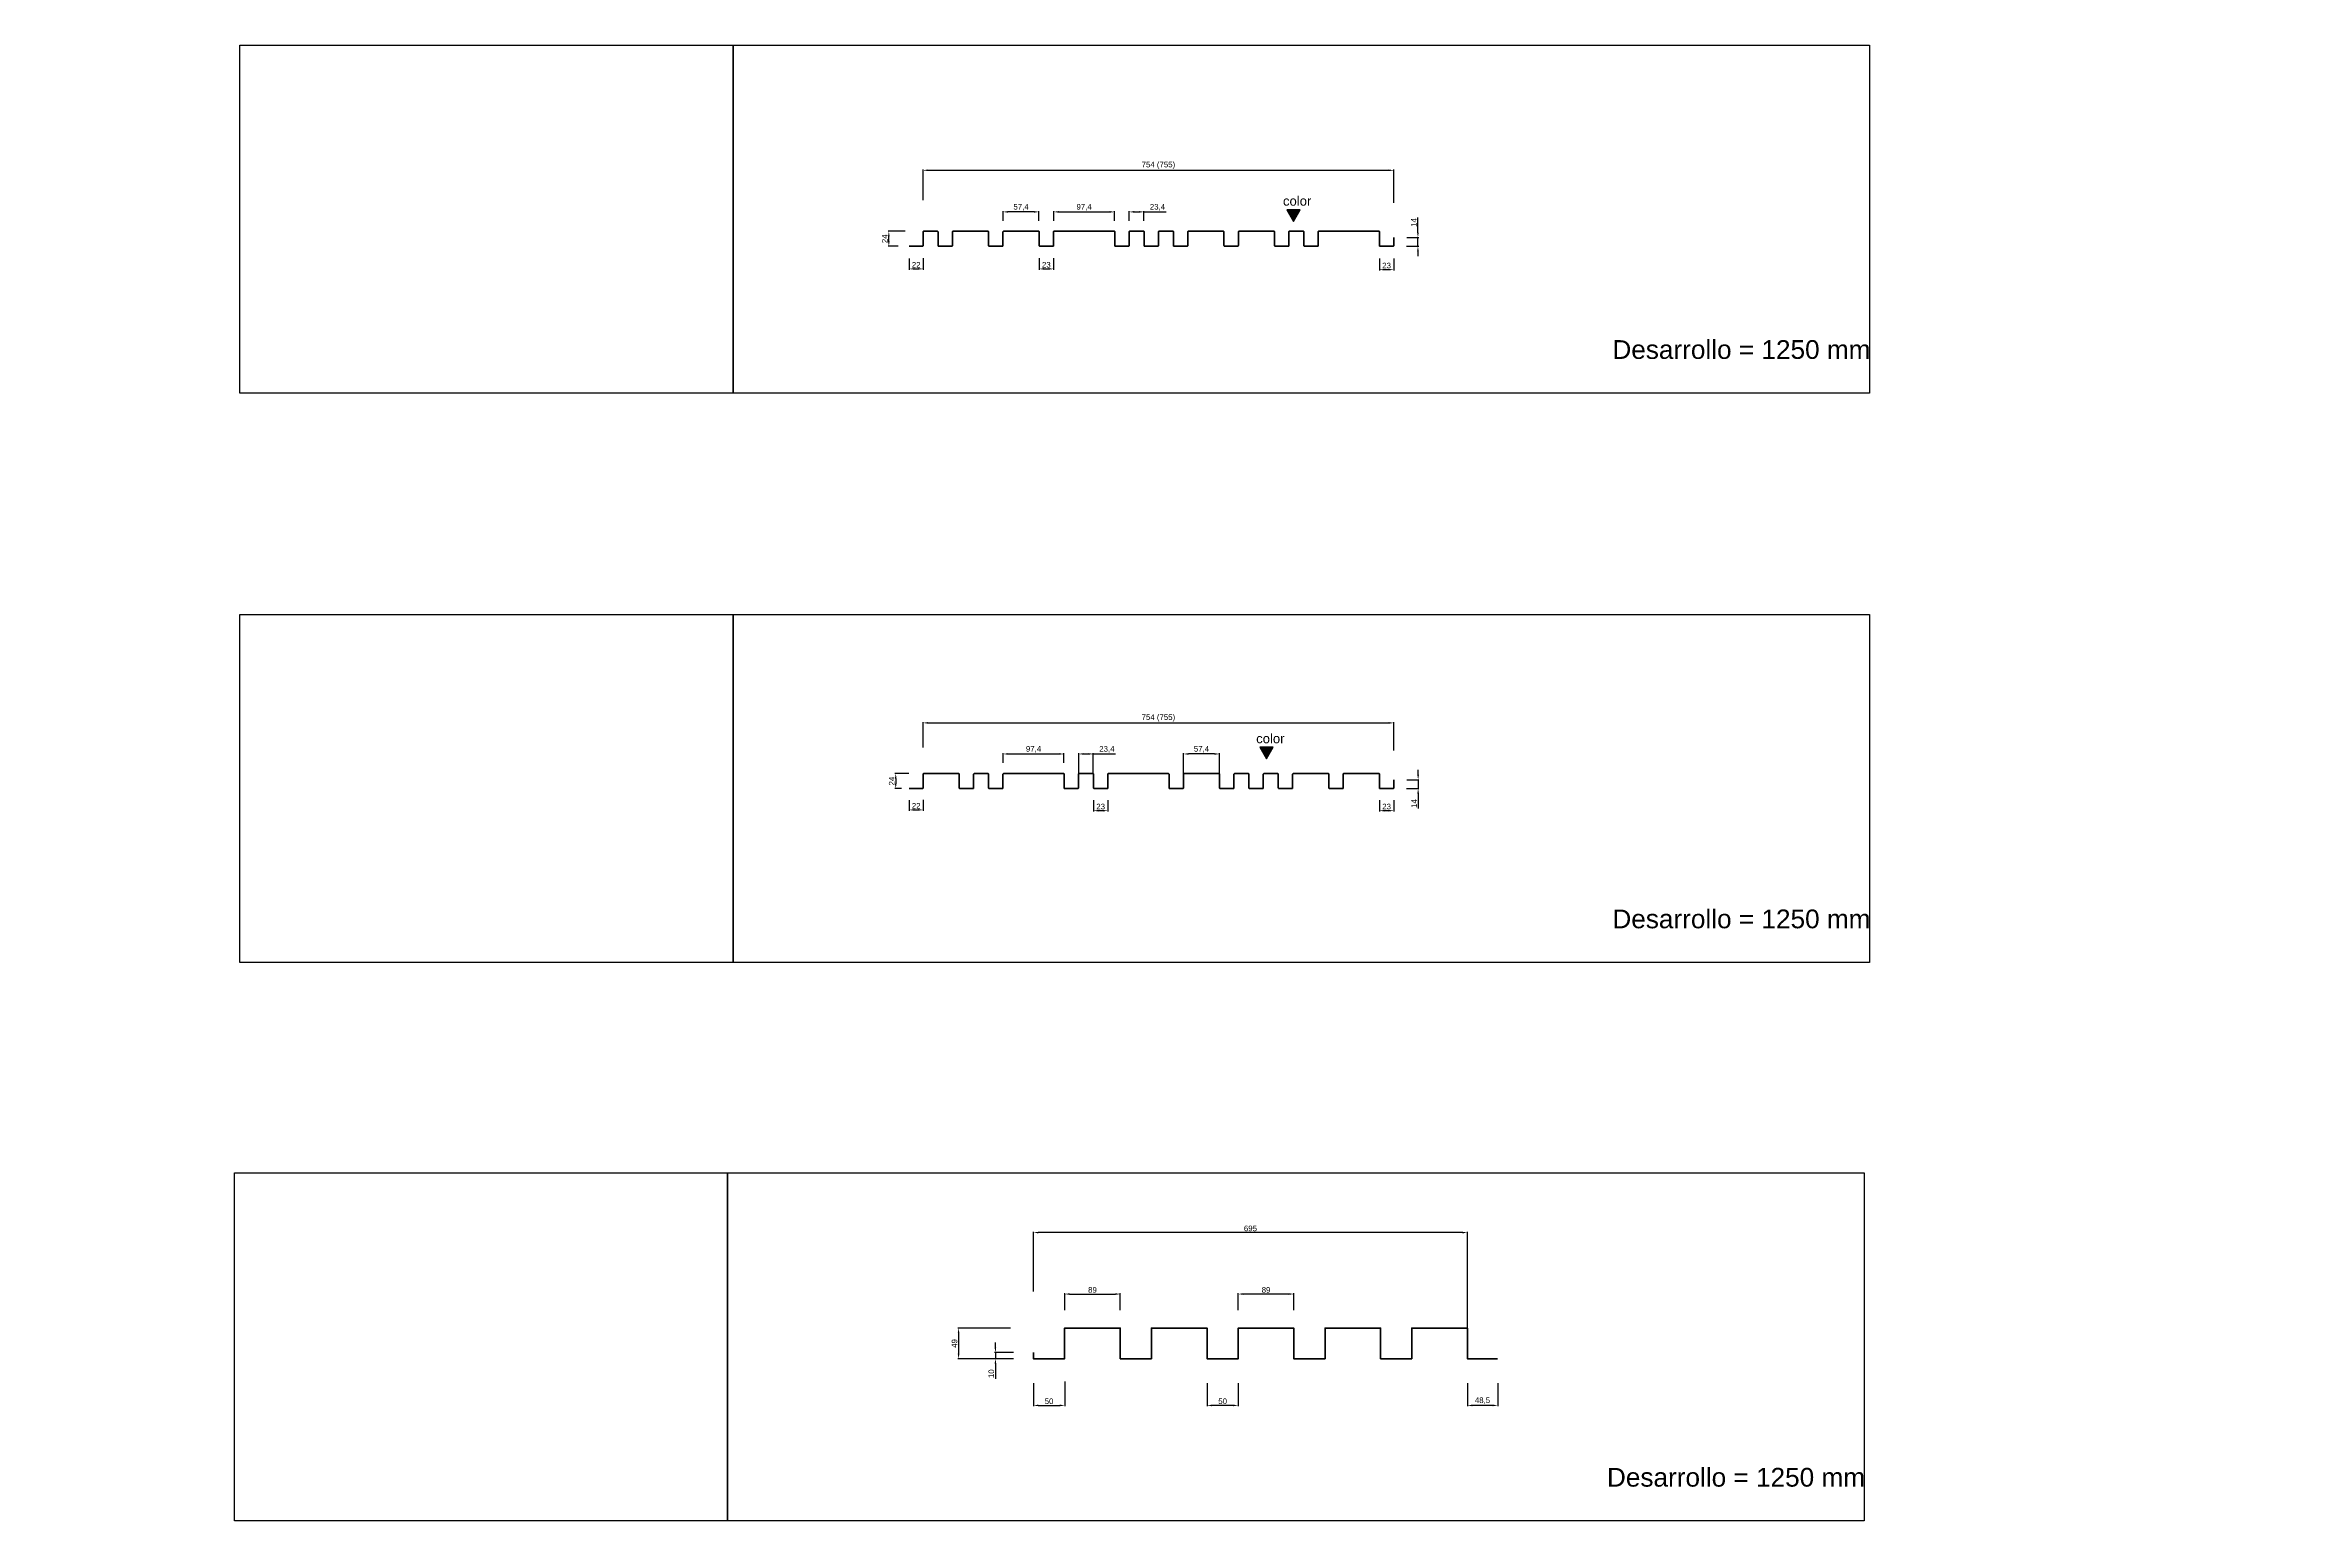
# Model space of a CAD drawing. Header units: millimetres. Extents: x 4334 to 41995838936, y 18500 to 30334.
# Drawn here: x 11554 to 15164, y 20184 to 22547 of the extents above; entities that cross this region are included whole.
import ezdxf

# ---------------------------------------------------------------- set-up
doc = ezdxf.new("R2010")
doc.units = ezdxf.units.MM
doc.layers.add('ANOTACIONES', color=7, linetype='Continuous', plot=False)
for name, color, linetype, lineweight in [('COTAS1', 7, 'Continuous', 0), ('FIBRA NEUTRA', 1, 'Continuous', 40), ('PERFIL ALBERT', 240, 'Continuous', 40)]:
    doc.layers.add(name, color=color, linetype=linetype, lineweight=lineweight)
doc.layers.add('RECUADROS', color=253, linetype='Continuous')
doc.styles.get("Standard").update_dxf_attribs({"font": 'arial.ttf'})
doc.dimstyles.new('ISO-25', dxfattribs={"dimtxt": 9, "dimasz": 8, "dimexe": 1.25, "dimexo": 0.625, "dimgap": 2, "dimtad": 1, "dimdec": 1, "dimtxsty": 'Standard', "dimcen": 2.5, "dimadec": 0, "dimazin": 0, "dimtfac": 1, "dimtdec": 1, "dimtmove": 0, "dimatfit": 3, "dimfxl": 1, "dimarcsym": 0})

# ---------------------------------------------------------------- blocks, each defined once
blk = doc.blocks.new('Color superior')
at = {"layer": 'ANOTACIONES'}
h = blk.add_hatch(color=256, dxfattribs=at)
h.dxf.hatch_style = 1
h.paths.add_polyline_path([(10.7, 18.6), (-10.7, 18.6), (0, 0)])
blk.add_lwpolyline([(0, 0), (10.7, 18.6), (-10.7, 18.6)], close=True, dxfattribs=at)
at = {"layer": 'ANOTACIONES', "insert": (-16.7, 40.1), "char_height": 15, "attachment_point": 1}
blk.add_mtext_dynamic_manual_height_columns('color', width=249.804, gutter_width=75, heights=[0], dxfattribs=at)
blk = doc.blocks.new('*D485')
at = {"layer": 'COTAS1', "color": 0, "lineweight": -2, "transparency": 16777216}
for p, q in [((12960.5, 22298.7), (12960.5, 22347.7)), ((12968.5, 22346.4), (13706.5, 22346.4)), ((13714.5, 22294.2), (13714.5, 22347.7))]:
    blk.add_line(p, q, dxfattribs=at)
at = {"layer": 'COTAS1', "color": 0, "transparency": 16777216}
for points in [[(12968.5, 22347.8), (12968.5, 22345.1), (12960.5, 22346.4)], [(13706.5, 22347.8), (13706.5, 22345.1), (13714.5, 22346.4)]]:
    blk.add_solid(points, dxfattribs=at)
at = {"layer": 'Defpoints', "color": 0, "transparency": 16777216}
for p in [(13714.5, 22346.4), (12960.5, 22298.1), (13714.5, 22293.6)]:
    blk.add_point(p, dxfattribs=at)
at = {"layer": 'COTAS1', "color": 0, "transparency": 16777216, "insert": (13337.5, 22354.3), "char_height": 9, "attachment_point": 5}
blk.add_mtext('754 (755)', dxfattribs=at)
blk = doc.blocks.new('*D486')
at = {"layer": 'COTAS1', "color": 0, "lineweight": -2, "transparency": 16777216}
for p, q in [((13290.8, 22265.7), (13290.8, 22281.1)), ((13298.8, 22279.8), (13306.2, 22279.8)), ((13314.2, 22265.7), (13314.2, 22281.1)), ((13314.2, 22279.8), (13349.7, 22279.8))]:
    blk.add_line(p, q, dxfattribs=at)
at = {"layer": 'COTAS1', "color": 0, "transparency": 16777216}
for points in [[(13298.8, 22281.2), (13298.8, 22278.5), (13290.8, 22279.8)], [(13306.2, 22281.2), (13306.2, 22278.5), (13314.2, 22279.8)]]:
    blk.add_solid(points, dxfattribs=at)
at = {"layer": 'Defpoints', "color": 0, "transparency": 16777216}
for p in [(13314.2, 22279.8), (13290.8, 22265.1), (13314.2, 22265.1)]:
    blk.add_point(p, dxfattribs=at)
at = {"layer": 'COTAS1', "color": 0, "transparency": 16777216, "insert": (13336, 22287.2), "char_height": 9, "attachment_point": 5}
blk.add_mtext('23,4', dxfattribs=at)
blk = doc.blocks.new('*D487')
at = {"layer": 'COTAS1', "color": 0, "lineweight": -2, "transparency": 16777216}
for p, q in [((13169.8, 22265.7), (13169.8, 22281.1)), ((13177.8, 22279.8), (13259.2, 22279.8)), ((13267.2, 22265.7), (13267.2, 22281.1))]:
    blk.add_line(p, q, dxfattribs=at)
at = {"layer": 'COTAS1', "color": 0, "transparency": 16777216}
for points in [[(13177.8, 22281.2), (13177.8, 22278.5), (13169.8, 22279.8)], [(13259.2, 22281.2), (13259.2, 22278.5), (13267.2, 22279.8)]]:
    blk.add_solid(points, dxfattribs=at)
at = {"layer": 'Defpoints', "color": 0, "transparency": 16777216}
for p in [(13267.2, 22279.8), (13169.8, 22265.1), (13267.2, 22265.1)]:
    blk.add_point(p, dxfattribs=at)
at = {"layer": 'COTAS1', "color": 0, "transparency": 16777216, "insert": (13218.5, 22287.2), "char_height": 9, "attachment_point": 5}
blk.add_mtext('97,4', dxfattribs=at)
blk = doc.blocks.new('*D489')
at = {"layer": 'COTAS1', "color": 0, "lineweight": -2, "transparency": 16777216}
for p, q in [((13088.8, 22265.7), (13088.8, 22281.1)), ((13138.2, 22279.8), (13096.8, 22279.8)), ((13146.2, 22265.7), (13146.2, 22281.1))]:
    blk.add_line(p, q, dxfattribs=at)
at = {"layer": 'COTAS1', "color": 0, "transparency": 16777216}
for points in [[(13096.8, 22281.2), (13096.8, 22278.5), (13088.8, 22279.8)], [(13138.2, 22281.2), (13138.2, 22278.5), (13146.2, 22279.8)]]:
    blk.add_solid(points, dxfattribs=at)
at = {"layer": 'Defpoints', "color": 0, "transparency": 16777216}
for p in [(13088.8, 22279.8), (13088.8, 22265.1), (13146.2, 22265.1)]:
    blk.add_point(p, dxfattribs=at)
at = {"layer": 'COTAS1', "color": 0, "transparency": 16777216, "insert": (13117.5, 22287.2), "char_height": 9, "attachment_point": 5}
blk.add_mtext('57,4', dxfattribs=at)
blk = doc.blocks.new('*D490')
at = {"layer": 'COTAS1', "color": 0, "lineweight": -2, "transparency": 16777216}
for p, q in [((13735.4, 22238.8), (13754.4, 22238.8)), ((13753.2, 22246.8), (13753.2, 22270.8)), ((13753.2, 22224.8), (13753.2, 22238.8)), ((13734.9, 22224.8), (13754.4, 22224.8)), ((13753.2, 22216.8), (13753.2, 22208.8))]:
    blk.add_line(p, q, dxfattribs=at)
at = {"layer": 'COTAS1', "color": 0, "transparency": 16777216}
for points in [[(13751.8, 22246.8), (13754.5, 22246.8), (13753.2, 22238.8)], [(13751.8, 22216.8), (13754.5, 22216.8), (13753.2, 22224.8)]]:
    blk.add_solid(points, dxfattribs=at)
at = {"layer": 'Defpoints', "color": 0, "transparency": 16777216}
for p in [(13734.8, 22238.8), (13753.2, 22238.8), (13734.3, 22224.8)]:
    blk.add_point(p, dxfattribs=at)
at = {"layer": 'COTAS1', "color": 0, "transparency": 16777216, "insert": (13746.7, 22262.8), "char_height": 9, "attachment_point": 5, "rotation": 90}
blk.add_mtext('14', dxfattribs=at)
blk = doc.blocks.new('*D491')
at = {"layer": 'COTAS1', "color": 0, "lineweight": -2, "transparency": 16777216}
for p, q in [((12932.1, 22248.8), (12904.5, 22248.8)), ((12905.7, 22232.8), (12905.7, 22240.8)), ((12920.6, 22224.8), (12904.5, 22224.8))]:
    blk.add_line(p, q, dxfattribs=at)
at = {"layer": 'COTAS1', "color": 0, "transparency": 16777216}
for points in [[(12904.4, 22240.8), (12907.1, 22240.8), (12905.7, 22248.8)], [(12904.4, 22232.8), (12907.1, 22232.8), (12905.7, 22224.8)]]:
    blk.add_solid(points, dxfattribs=at)
at = {"layer": 'Defpoints', "color": 0, "transparency": 16777216}
for p in [(12905.7, 22248.8), (12932.7, 22248.8), (12921.2, 22224.8)]:
    blk.add_point(p, dxfattribs=at)
at = {"layer": 'COTAS1', "color": 0, "transparency": 16777216, "insert": (12899.2, 22236.8), "char_height": 9, "attachment_point": 5, "rotation": 90}
blk.add_mtext('24', dxfattribs=at)
blk = doc.blocks.new('*D492')
at = {"layer": 'COTAS1', "color": 0, "lineweight": -2, "transparency": 16777216}
for p, q in [((13146.5, 22205.6), (13146.5, 22187.3)), ((13169.5, 22205.6), (13169.5, 22187.3)), ((13154.5, 22188.5), (13161.5, 22188.5))]:
    blk.add_line(p, q, dxfattribs=at)
at = {"layer": 'COTAS1', "color": 0, "transparency": 16777216}
for points in [[(13154.5, 22189.9), (13154.5, 22187.2), (13146.5, 22188.5)], [(13161.5, 22189.9), (13161.5, 22187.2), (13169.5, 22188.5)]]:
    blk.add_solid(points, dxfattribs=at)
at = {"layer": 'Defpoints', "color": 0, "transparency": 16777216}
for p in [(13146.5, 22206.2), (13169.5, 22206.2), (13169.5, 22188.5)]:
    blk.add_point(p, dxfattribs=at)
at = {"layer": 'COTAS1', "color": 0, "transparency": 16777216, "insert": (13158, 22195.1), "char_height": 9, "attachment_point": 5}
blk.add_mtext('23', dxfattribs=at)
blk = doc.blocks.new('*D493')
at = {"layer": 'COTAS1', "color": 0, "lineweight": -2, "transparency": 16777216}
for p, q in [((13691.5, 22205), (13691.5, 22186)), ((13714.5, 22205), (13714.5, 22186)), ((13706.5, 22187.3), (13699.5, 22187.3))]:
    blk.add_line(p, q, dxfattribs=at)
at = {"layer": 'COTAS1', "color": 0, "transparency": 16777216}
for points in [[(13699.5, 22188.6), (13699.5, 22186), (13691.5, 22187.3)], [(13706.5, 22188.6), (13706.5, 22186), (13714.5, 22187.3)]]:
    blk.add_solid(points, dxfattribs=at)
at = {"layer": 'Defpoints', "color": 0, "transparency": 16777216}
for p in [(13691.5, 22205.6), (13714.5, 22205.6), (13691.5, 22187.3)]:
    blk.add_point(p, dxfattribs=at)
at = {"layer": 'COTAS1', "color": 0, "transparency": 16777216, "insert": (13703, 22193.9), "char_height": 9, "attachment_point": 5}
blk.add_mtext('23', dxfattribs=at)
blk = doc.blocks.new('*D494')
at = {"layer": 'COTAS1', "color": 0, "lineweight": -2, "transparency": 16777216}
for p, q in [((12938.5, 22205.1), (12938.5, 22187.3)), ((12960.5, 22205.6), (12960.5, 22187.3)), ((12946.5, 22188.5), (12952.5, 22188.5))]:
    blk.add_line(p, q, dxfattribs=at)
at = {"layer": 'COTAS1', "color": 0, "transparency": 16777216}
for points in [[(12946.5, 22189.9), (12946.5, 22187.2), (12938.5, 22188.5)], [(12952.5, 22189.9), (12952.5, 22187.2), (12960.5, 22188.5)]]:
    blk.add_solid(points, dxfattribs=at)
at = {"layer": 'Defpoints', "color": 0, "transparency": 16777216}
for p in [(12938.5, 22205.7), (12960.5, 22206.2), (12960.5, 22188.5)]:
    blk.add_point(p, dxfattribs=at)
at = {"layer": 'COTAS1', "color": 0, "transparency": 16777216, "insert": (12949.5, 22195.1), "char_height": 9, "attachment_point": 5}
blk.add_mtext('22', dxfattribs=at)
blk = doc.blocks.new('*D495')
at = {"layer": 'COTAS1', "color": 0, "lineweight": -2, "transparency": 16777216}
for p, q in [((12960.5, 21422), (12960.5, 21462.7)), ((12968.5, 21461.5), (13706.5, 21461.5)), ((13714.5, 21417.5), (13714.5, 21462.7))]:
    blk.add_line(p, q, dxfattribs=at)
at = {"layer": 'COTAS1', "color": 0, "transparency": 16777216}
for points in [[(12968.5, 21462.8), (12968.5, 21460.1), (12960.5, 21461.5)], [(13706.5, 21462.8), (13706.5, 21460.1), (13714.5, 21461.5)]]:
    blk.add_solid(points, dxfattribs=at)
at = {"layer": 'Defpoints', "color": 0, "transparency": 16777216}
for p in [(13714.5, 21461.5), (12960.5, 21421.4), (13714.5, 21416.9)]:
    blk.add_point(p, dxfattribs=at)
at = {"layer": 'COTAS1', "color": 0, "transparency": 16777216, "insert": (13337.5, 21469.4), "char_height": 9, "attachment_point": 5}
blk.add_mtext('754 (755)', dxfattribs=at)
blk = doc.blocks.new('*D496')
at = {"layer": 'COTAS1', "color": 0, "lineweight": -2, "transparency": 16777216}
for p, q in [((12937.6, 21380.4), (12915.5, 21380.4)), ((12916.8, 21372.4), (12916.8, 21364.4)), ((12926.1, 21356.4), (12915.5, 21356.4))]:
    blk.add_line(p, q, dxfattribs=at)
at = {"layer": 'COTAS1', "color": 0, "transparency": 16777216}
for points in [[(12915.4, 21372.4), (12918.1, 21372.4), (12916.8, 21380.4)], [(12915.4, 21364.4), (12918.1, 21364.4), (12916.8, 21356.4)]]:
    blk.add_solid(points, dxfattribs=at)
at = {"layer": 'Defpoints', "color": 0, "transparency": 16777216}
for p in [(12938.2, 21380.4), (12916.8, 21356.4), (12926.7, 21356.4)]:
    blk.add_point(p, dxfattribs=at)
at = {"layer": 'COTAS1', "color": 0, "transparency": 16777216, "insert": (12910.3, 21368.4), "char_height": 9, "attachment_point": 5, "rotation": 90}
blk.add_mtext('24', dxfattribs=at)
blk = doc.blocks.new('*D497')
at = {"layer": 'COTAS1', "color": 0, "lineweight": -2, "transparency": 16777216}
for p, q in [((12938.5, 21337.7), (12938.5, 21320.9)), ((12960.5, 21338.2), (12960.5, 21320.9)), ((12946.5, 21322.1), (12952.5, 21322.1))]:
    blk.add_line(p, q, dxfattribs=at)
at = {"layer": 'COTAS1', "color": 0, "transparency": 16777216}
for points in [[(12946.5, 21323.5), (12946.5, 21320.8), (12938.5, 21322.1)], [(12952.5, 21323.5), (12952.5, 21320.8), (12960.5, 21322.1)]]:
    blk.add_solid(points, dxfattribs=at)
at = {"layer": 'Defpoints', "color": 0, "transparency": 16777216}
for p in [(12938.5, 21338.3), (12960.5, 21338.8), (12960.5, 21322.1)]:
    blk.add_point(p, dxfattribs=at)
at = {"layer": 'COTAS1', "color": 0, "transparency": 16777216, "insert": (12949.5, 21328.7), "char_height": 9, "attachment_point": 5}
blk.add_mtext('22', dxfattribs=at)
blk = doc.blocks.new('*D498')
at = {"layer": 'COTAS1', "color": 0, "lineweight": -2, "transparency": 16777216}
for p, q in [((13233.5, 21337.6), (13233.5, 21319.6)), ((13256.5, 21337.6), (13256.5, 21319.6)), ((13248.5, 21320.9), (13241.5, 21320.9))]:
    blk.add_line(p, q, dxfattribs=at)
at = {"layer": 'COTAS1', "color": 0, "transparency": 16777216}
for points in [[(13241.5, 21322.2), (13241.5, 21319.5), (13233.5, 21320.9)], [(13248.5, 21322.2), (13248.5, 21319.5), (13256.5, 21320.9)]]:
    blk.add_solid(points, dxfattribs=at)
at = {"layer": 'Defpoints', "color": 0, "transparency": 16777216}
for p in [(13233.5, 21338.2), (13256.5, 21338.2), (13233.5, 21320.9)]:
    blk.add_point(p, dxfattribs=at)
at = {"layer": 'COTAS1', "color": 0, "transparency": 16777216, "insert": (13245, 21327.5), "char_height": 9, "attachment_point": 5}
blk.add_mtext('23', dxfattribs=at)
blk = doc.blocks.new('*D499')
at = {"layer": 'COTAS1', "color": 0, "lineweight": -2, "transparency": 16777216}
for p, q in [((13088.8, 21397.5), (13088.8, 21413)), ((13096.8, 21411.7), (13178.2, 21411.7)), ((13186.2, 21397.5), (13186.2, 21413))]:
    blk.add_line(p, q, dxfattribs=at)
at = {"layer": 'COTAS1', "color": 0, "transparency": 16777216}
for points in [[(13096.8, 21413.1), (13096.8, 21410.4), (13088.8, 21411.7)], [(13178.2, 21413.1), (13178.2, 21410.4), (13186.2, 21411.7)]]:
    blk.add_solid(points, dxfattribs=at)
at = {"layer": 'Defpoints', "color": 0, "transparency": 16777216}
for p in [(13186.2, 21411.7), (13088.8, 21396.9), (13186.2, 21396.9)]:
    blk.add_point(p, dxfattribs=at)
at = {"layer": 'COTAS1', "color": 0, "transparency": 16777216, "insert": (13137.5, 21419.1), "char_height": 9, "attachment_point": 5}
blk.add_mtext('97,4', dxfattribs=at)
blk = doc.blocks.new('*D500')
at = {"layer": 'COTAS1', "color": 0, "lineweight": -2, "transparency": 16777216}
for p, q in [((13209.8, 21380.7), (13209.8, 21413)), ((13217.8, 21411.7), (13225.2, 21411.7)), ((13233.2, 21380.7), (13233.2, 21413)), ((13233.2, 21411.7), (13268.7, 21411.7))]:
    blk.add_line(p, q, dxfattribs=at)
at = {"layer": 'COTAS1', "color": 0, "transparency": 16777216}
for points in [[(13217.8, 21413.1), (13217.8, 21410.4), (13209.8, 21411.7)], [(13225.2, 21413.1), (13225.2, 21410.4), (13233.2, 21411.7)]]:
    blk.add_solid(points, dxfattribs=at)
at = {"layer": 'Defpoints', "color": 0, "transparency": 16777216}
for p in [(13233.2, 21411.7), (13209.8, 21380.1), (13233.2, 21380.1)]:
    blk.add_point(p, dxfattribs=at)
at = {"layer": 'COTAS1', "color": 0, "transparency": 16777216, "insert": (13255, 21419.1), "char_height": 9, "attachment_point": 5}
blk.add_mtext('23,4', dxfattribs=at)
blk = doc.blocks.new('*D501')
at = {"layer": 'COTAS1', "color": 0, "lineweight": -2, "transparency": 16777216}
for p, q in [((13377.8, 21380.7), (13377.8, 21413)), ((13427.2, 21411.7), (13385.8, 21411.7)), ((13435.2, 21380.7), (13435.2, 21413))]:
    blk.add_line(p, q, dxfattribs=at)
at = {"layer": 'COTAS1', "color": 0, "transparency": 16777216}
for points in [[(13385.8, 21413.1), (13385.8, 21410.4), (13377.8, 21411.7)], [(13427.2, 21413.1), (13427.2, 21410.4), (13435.2, 21411.7)]]:
    blk.add_solid(points, dxfattribs=at)
at = {"layer": 'Defpoints', "color": 0, "transparency": 16777216}
for p in [(13377.8, 21411.7), (13377.8, 21380.1), (13435.2, 21380.1)]:
    blk.add_point(p, dxfattribs=at)
at = {"layer": 'COTAS1', "color": 0, "transparency": 16777216, "insert": (13406.5, 21419.1), "char_height": 9, "attachment_point": 5}
blk.add_mtext('57,4', dxfattribs=at)
blk = doc.blocks.new('*D502')
at = {"layer": 'COTAS1', "color": 0, "lineweight": -2, "transparency": 16777216}
for p, q in [((13691.5, 21337.6), (13691.5, 21319.6)), ((13714.5, 21337.6), (13714.5, 21319.6)), ((13706.5, 21320.9), (13699.5, 21320.9))]:
    blk.add_line(p, q, dxfattribs=at)
at = {"layer": 'COTAS1', "color": 0, "transparency": 16777216}
for points in [[(13699.5, 21322.2), (13699.5, 21319.5), (13691.5, 21320.9)], [(13706.5, 21322.2), (13706.5, 21319.5), (13714.5, 21320.9)]]:
    blk.add_solid(points, dxfattribs=at)
at = {"layer": 'Defpoints', "color": 0, "transparency": 16777216}
for p in [(13691.5, 21338.2), (13714.5, 21338.2), (13691.5, 21320.9)]:
    blk.add_point(p, dxfattribs=at)
at = {"layer": 'COTAS1', "color": 0, "transparency": 16777216, "insert": (13703, 21327.5), "char_height": 9, "attachment_point": 5}
blk.add_mtext('23', dxfattribs=at)
blk = doc.blocks.new('*D503')
at = {"layer": 'COTAS1', "color": 0, "lineweight": -2, "transparency": 16777216}
for p, q in [((13753.5, 21378.4), (13753.5, 21386.4)), ((13735.1, 21356.4), (13754.8, 21356.4)), ((13735.6, 21370.4), (13754.8, 21370.4)), ((13753.5, 21370.4), (13753.5, 21356.4)), ((13753.5, 21348.4), (13753.5, 21324.4))]:
    blk.add_line(p, q, dxfattribs=at)
at = {"layer": 'COTAS1', "color": 0, "transparency": 16777216}
for points in [[(13752.2, 21378.4), (13754.9, 21378.4), (13753.5, 21370.4)], [(13752.2, 21348.4), (13754.9, 21348.4), (13753.5, 21356.4)]]:
    blk.add_solid(points, dxfattribs=at)
at = {"layer": 'Defpoints', "color": 0, "transparency": 16777216}
for p in [(13734.5, 21356.4), (13735, 21370.4), (13753.5, 21356.4)]:
    blk.add_point(p, dxfattribs=at)
at = {"layer": 'COTAS1', "color": 0, "transparency": 16777216, "insert": (13747, 21332.4), "char_height": 9, "attachment_point": 5, "rotation": 90}
blk.add_mtext('14', dxfattribs=at)
blk = doc.blocks.new('*D597')
at = {"layer": 'COTAS1', "color": 0, "lineweight": -2, "transparency": 16777216}
for p, q in [((13137.4, 20550.8), (13137.4, 20646.5)), ((13824.4, 20645.3), (13145.4, 20645.3)), ((13832.4, 20492.8), (13832.4, 20646.5))]:
    blk.add_line(p, q, dxfattribs=at)
at = {"layer": 'COTAS1', "color": 0, "transparency": 16777216}
for points in [[(13145.4, 20646.6), (13145.4, 20643.9), (13137.4, 20645.3)], [(13824.4, 20646.6), (13824.4, 20643.9), (13832.4, 20645.3)]]:
    blk.add_solid(points, dxfattribs=at)
at = {"layer": 'Defpoints', "color": 0, "transparency": 16777216}
for p in [(13137.4, 20645.3), (13137.4, 20550.2), (13832.4, 20492.2)]:
    blk.add_point(p, dxfattribs=at)
at = {"layer": 'COTAS1', "color": 0, "transparency": 16777216, "insert": (13484.9, 20651.9), "char_height": 9, "attachment_point": 5}
blk.add_mtext('695', dxfattribs=at)
blk = doc.blocks.new('*D590')
at = {"layer": 'COTAS1', "color": 0, "lineweight": -2, "transparency": 16777216}
for p, q in [((13187.4, 20521.1), (13187.4, 20548.1)), ((13195.4, 20546.8), (13268.4, 20546.8)), ((13276.4, 20521.1), (13276.4, 20548.1))]:
    blk.add_line(p, q, dxfattribs=at)
at = {"layer": 'COTAS1', "color": 0, "transparency": 16777216}
for points in [[(13195.4, 20548.2), (13195.4, 20545.5), (13187.4, 20546.8)], [(13268.4, 20548.2), (13268.4, 20545.5), (13276.4, 20546.8)]]:
    blk.add_solid(points, dxfattribs=at)
at = {"layer": 'Defpoints', "color": 0, "transparency": 16777216}
for p in [(13276.4, 20546.8), (13187.4, 20520.5), (13276.4, 20520.5)]:
    blk.add_point(p, dxfattribs=at)
at = {"layer": 'COTAS1', "color": 0, "transparency": 16777216, "insert": (13231.9, 20553.4), "char_height": 9, "attachment_point": 5}
blk.add_mtext('89', dxfattribs=at)
blk = doc.blocks.new('*D591')
at = {"layer": 'COTAS1', "color": 0, "lineweight": -2, "transparency": 16777216}
for p, q in [((13465.4, 20521.1), (13465.4, 20548.1)), ((13546.4, 20546.8), (13473.4, 20546.8)), ((13554.4, 20521.1), (13554.4, 20548.1))]:
    blk.add_line(p, q, dxfattribs=at)
at = {"layer": 'COTAS1', "color": 0, "transparency": 16777216}
for points in [[(13473.4, 20548.2), (13473.4, 20545.5), (13465.4, 20546.8)], [(13546.4, 20548.2), (13546.4, 20545.5), (13554.4, 20546.8)]]:
    blk.add_solid(points, dxfattribs=at)
at = {"layer": 'Defpoints', "color": 0, "transparency": 16777216}
for p in [(13465.4, 20546.8), (13465.4, 20520.5), (13554.4, 20520.5)]:
    blk.add_point(p, dxfattribs=at)
at = {"layer": 'COTAS1', "color": 0, "transparency": 16777216, "insert": (13509.9, 20553.4), "char_height": 9, "attachment_point": 5}
blk.add_mtext('89', dxfattribs=at)
blk = doc.blocks.new('*D592')
at = {"layer": 'COTAS1', "color": 0, "lineweight": -2, "transparency": 16777216}
for p, q in [((13100.8, 20492.2), (13016.2, 20492.2)), ((13017.5, 20484.2), (13017.5, 20451.2)), ((13075.8, 20443.2), (13016.2, 20443.2))]:
    blk.add_line(p, q, dxfattribs=at)
at = {"layer": 'COTAS1', "color": 0, "transparency": 16777216}
for points in [[(13016.1, 20484.2), (13018.8, 20484.2), (13017.5, 20492.2)], [(13016.1, 20451.2), (13018.8, 20451.2), (13017.5, 20443.2)]]:
    blk.add_solid(points, dxfattribs=at)
at = {"layer": 'Defpoints', "color": 0, "transparency": 16777216}
for p in [(13101.5, 20492.2), (13017.5, 20443.2), (13076.5, 20443.2)]:
    blk.add_point(p, dxfattribs=at)
at = {"layer": 'COTAS1', "color": 0, "transparency": 16777216, "insert": (13010.9, 20467.7), "char_height": 9, "attachment_point": 5, "rotation": 90}
blk.add_mtext('49', dxfattribs=at)
blk = doc.blocks.new('*D593')
at = {"layer": 'COTAS1', "color": 0, "lineweight": -2, "transparency": 16777216}
for p, q in [((13076.5, 20461.2), (13076.5, 20469.2)), ((13105.4, 20453.2), (13075.2, 20453.2)), ((13105.4, 20443.2), (13075.2, 20443.2)), ((13076.5, 20453.2), (13076.5, 20443.2)), ((13076.5, 20435.2), (13076.5, 20411.2))]:
    blk.add_line(p, q, dxfattribs=at)
at = {"layer": 'COTAS1', "color": 0, "transparency": 16777216}
for points in [[(13075.1, 20461.2), (13077.8, 20461.2), (13076.5, 20453.2)], [(13075.1, 20435.2), (13077.8, 20435.2), (13076.5, 20443.2)]]:
    blk.add_solid(points, dxfattribs=at)
at = {"layer": 'Defpoints', "color": 0, "transparency": 16777216}
for p in [(13076.5, 20443.2), (13106, 20453.2), (13106, 20443.2)]:
    blk.add_point(p, dxfattribs=at)
at = {"layer": 'COTAS1', "color": 0, "transparency": 16777216, "insert": (13069.9, 20419.2), "char_height": 9, "attachment_point": 5, "rotation": 90}
blk.add_mtext('10', dxfattribs=at)
blk = doc.blocks.new('*D594')
at = {"layer": 'COTAS1', "color": 0, "lineweight": -2, "transparency": 16777216}
for p, q in [((13137.4, 20404.3), (13137.4, 20367.2)), ((13187.4, 20406.7), (13187.4, 20367.2)), ((13145.4, 20368.5), (13179.4, 20368.5))]:
    blk.add_line(p, q, dxfattribs=at)
at = {"layer": 'COTAS1', "color": 0, "transparency": 16777216}
for points in [[(13145.4, 20369.8), (13145.4, 20367.1), (13137.4, 20368.5)], [(13179.4, 20369.8), (13179.4, 20367.1), (13187.4, 20368.5)]]:
    blk.add_solid(points, dxfattribs=at)
at = {"layer": 'Defpoints', "color": 0, "transparency": 16777216}
for p in [(13137.4, 20404.9), (13187.4, 20407.3), (13187.4, 20368.5)]:
    blk.add_point(p, dxfattribs=at)
at = {"layer": 'COTAS1', "color": 0, "transparency": 16777216, "insert": (13162.4, 20375.1), "char_height": 9, "attachment_point": 5}
blk.add_mtext('50', dxfattribs=at)
blk = doc.blocks.new('*D595')
at = {"layer": 'COTAS1', "color": 0, "lineweight": -2, "transparency": 16777216}
for p, q in [((13415.4, 20404.3), (13415.4, 20367.2)), ((13465.4, 20404.3), (13465.4, 20367.2)), ((13457.4, 20368.5), (13423.4, 20368.5))]:
    blk.add_line(p, q, dxfattribs=at)
at = {"layer": 'COTAS1', "color": 0, "transparency": 16777216}
for points in [[(13423.4, 20369.8), (13423.4, 20367.1), (13415.4, 20368.5)], [(13457.4, 20369.8), (13457.4, 20367.1), (13465.4, 20368.5)]]:
    blk.add_solid(points, dxfattribs=at)
at = {"layer": 'Defpoints', "color": 0, "transparency": 16777216}
for p in [(13415.4, 20404.9), (13465.4, 20404.9), (13415.4, 20368.5)]:
    blk.add_point(p, dxfattribs=at)
at = {"layer": 'COTAS1', "color": 0, "transparency": 16777216, "insert": (13440.4, 20375.1), "char_height": 9, "attachment_point": 5}
blk.add_mtext('50', dxfattribs=at)
blk = doc.blocks.new('*D596')
at = {"layer": 'COTAS1', "color": 0, "lineweight": -2, "transparency": 16777216}
for p, q in [((13832.4, 20404.3), (13832.4, 20367.2)), ((13880.9, 20404.3), (13880.9, 20367.2)), ((13872.9, 20368.5), (13840.4, 20368.5))]:
    blk.add_line(p, q, dxfattribs=at)
at = {"layer": 'COTAS1', "color": 0, "transparency": 16777216}
for points in [[(13840.4, 20369.8), (13840.4, 20367.1), (13832.4, 20368.5)], [(13872.9, 20369.8), (13872.9, 20367.1), (13880.9, 20368.5)]]:
    blk.add_solid(points, dxfattribs=at)
at = {"layer": 'Defpoints', "color": 0, "transparency": 16777216}
for p in [(13832.4, 20404.9), (13880.9, 20404.9), (13832.4, 20368.5)]:
    blk.add_point(p, dxfattribs=at)
at = {"layer": 'COTAS1', "color": 0, "transparency": 16777216, "insert": (13856.6, 20375.9), "char_height": 9, "attachment_point": 5}
blk.add_mtext('48,5', dxfattribs=at)

msp = doc.modelspace()

# ---------------------------------------------------------------- linework, layer by layer
at = {"layer": 'FIBRA NEUTRA', "lineweight": 50}
for points in [[(12938.53, 22224.84), (12959.53, 22224.84, 0.4142136), (12960.53, 22225.84), (12960.53, 22247.84, -0.4142136), (12961.53, 22248.84), (12983.53, 22248.84, -0.4142136), (12984.53, 22247.84), (12984.53, 22225.84, 0.4142136), (12985.53, 22224.84), (13006.53, 22224.84, 0.4142136), (13007.53, 22225.84), (13007.53, 22247.84, -0.4142136), (13008.53, 22248.84), (13064.53, 22248.84, -0.4142136), (13065.53, 22247.84), (13065.53, 22225.84, 0.4142136), (13066.53, 22224.84), (13087.53, 22224.84, 0.4142136), (13088.53, 22225.84), (13088.53, 22247.84, -0.4142136), (13089.53, 22248.84), (13145.53, 22248.84, -0.4142136), (13146.53, 22247.84), (13146.53, 22225.84, 0.4142136), (13147.53, 22224.84), (13168.53, 22224.84, 0.4142136), (13169.53, 22225.84), (13169.53, 22247.84, -0.4142136), (13170.53, 22248.84), (13266.53, 22248.84, -0.4142136), (13267.53, 22247.84), (13267.53, 22225.84, 0.4142136), (13268.53, 22224.84), (13289.53, 22224.84, 0.4142136), (13290.53, 22225.84), (13290.53, 22247.84, -0.4142136), (13291.53, 22248.84), (13313.53, 22248.84, -0.4142136), (13314.53, 22247.84), (13314.53, 22225.84, 0.4142136), (13315.53, 22224.84), (13336.53, 22224.84, 0.4142136), (13337.53, 22225.84), (13337.53, 22247.84, -0.4142136), (13338.53, 22248.84), (13360.53, 22248.84, -0.4142136), (13361.53, 22247.84), (13361.53, 22225.84, 0.4142136), (13362.53, 22224.84), (13383.53, 22224.84, 0.4142136), (13384.53, 22225.84), (13384.53, 22247.84, -0.4142136), (13385.53, 22248.84), (13441.53, 22248.84, -0.4142136), (13442.53, 22247.84), (13442.53, 22225.84, 0.4142136), (13443.53, 22224.84), (13464.53, 22224.84, 0.4142136), (13465.53, 22225.84), (13465.53, 22247.84, -0.4142136), (13466.53, 22248.84), (13522.53, 22248.84, -0.4142136), (13523.53, 22247.84), (13523.53, 22225.84, 0.4142136), (13524.53, 22224.84), (13545.53, 22224.84, 0.4142136), (13546.53, 22225.84), (13546.53, 22247.84, -0.4142136), (13547.53, 22248.84), (13569.53, 22248.84, -0.4142136), (13570.53, 22247.84), (13570.53, 22225.84, 0.4142136), (13571.53, 22224.84), (13592.53, 22224.84, 0.4142136), (13593.53, 22225.84), (13593.53, 22247.84, -0.4142136), (13594.53, 22248.84), (13690.53, 22248.84, -0.4142136), (13691.53, 22247.84), (13691.53, 22225.84, 0.4142136), (13692.53, 22224.84), (13713.53, 22224.84, 0.4142136), (13714.53, 22225.84), (13714.53, 22238.84)], [(13714.53, 21370.4), (13714.53, 21357.4, -0.4142136), (13713.53, 21356.4), (13692.53, 21356.4, -0.4142136), (13691.53, 21357.4), (13691.53, 21379.4, 0.4142136), (13690.53, 21380.4), (13634.53, 21380.4, 0.4142136), (13633.53, 21379.4), (13633.53, 21357.4, -0.4142136), (13632.53, 21356.4), (13611.53, 21356.4, -0.4142136), (13610.53, 21357.4), (13610.53, 21379.4, 0.4142136), (13609.53, 21380.4), (13553.53, 21380.4, 0.4142136), (13552.53, 21379.4), (13552.53, 21357.4, -0.4142136), (13551.53, 21356.4), (13530.53, 21356.4, -0.4142136), (13529.53, 21357.4), (13529.53, 21379.4, 0.4142136), (13528.53, 21380.4), (13506.53, 21380.4, 0.4142136), (13505.53, 21379.4), (13505.53, 21357.4, -0.4142136), (13504.53, 21356.4), (13483.53, 21356.4, -0.4142136), (13482.53, 21357.4), (13482.53, 21379.4, 0.4142136), (13481.53, 21380.4), (13459.53, 21380.4, 0.4142136), (13458.53, 21379.4), (13458.53, 21357.4, -0.4142136), (13457.53, 21356.4), (13436.53, 21356.4, -0.4142136), (13435.53, 21357.4), (13435.53, 21379.4, 0.4142136), (13434.53, 21380.4), (13378.53, 21380.4, 0.4142136), (13377.53, 21379.4), (13377.53, 21357.4, -0.4142136), (13376.53, 21356.4), (13355.53, 21356.4, -0.4142136), (13354.53, 21357.4), (13354.53, 21379.4, 0.4142136), (13353.53, 21380.4), (13257.53, 21380.4, 0.4142136), (13256.53, 21379.4), (13256.53, 21357.4, -0.4142136), (13255.53, 21356.4), (13234.53, 21356.4, -0.4142136), (13233.53, 21357.4), (13233.53, 21379.4, 0.4142136), (13232.53, 21380.4), (13210.53, 21380.4, 0.4142136), (13209.53, 21379.4), (13209.53, 21357.4, -0.4142136), (13208.53, 21356.4), (13187.53, 21356.4, -0.4142136), (13186.53, 21357.4), (13186.53, 21379.4, 0.4142136), (13185.53, 21380.4), (13089.53, 21380.4, 0.4142136), (13088.53, 21379.4), (13088.53, 21357.4, -0.4142136), (13087.53, 21356.4), (13066.53, 21356.4, -0.4142136), (13065.53, 21357.4), (13065.53, 21379.4, 0.4142136), (13064.53, 21380.4), (13042.53, 21380.4, 0.4142136), (13041.53, 21379.4), (13041.53, 21357.4, -0.4142136), (13040.53, 21356.4), (13019.53, 21356.4, -0.4142136), (13018.53, 21357.4), (13018.53, 21379.4, 0.4142136), (13017.53, 21380.4), (12961.53, 21380.4, 0.4142136), (12960.53, 21379.4), (12960.53, 21357.4, -0.4142136), (12959.53, 21356.4), (12938.53, 21356.4)]]:
    msp.add_lwpolyline(points, format="xyb", dxfattribs=at)
at = {"layer": 'PERFIL ALBERT'}
msp.add_lwpolyline([(13880.86, 20443.19), (13832.36, 20443.19), (13832.36, 20492.19), (13743.36, 20492.19), (13743.36, 20443.19), (13693.36, 20443.19), (13693.36, 20492.19), (13604.36, 20492.19), (13604.36, 20443.19), (13554.36, 20443.19), (13554.36, 20492.19), (13465.36, 20492.19), (13465.36, 20443.19), (13415.36, 20443.19), (13415.36, 20492.19), (13326.36, 20492.19), (13326.36, 20443.19), (13276.36, 20443.19), (13276.36, 20492.19), (13187.36, 20492.19), (13187.36, 20443.19), (13137.36, 20443.19), (13137.36, 20453.19)], dxfattribs=at)
at = {"layer": 'RECUADROS', "color": 0, "lineweight": 30}
for points in [[(11866.1, 22546.96), (12656.21, 22546.96), (12656.21, 21989.51), (11866.1, 21989.51)], [(12656.21, 22546.96), (14476.48, 22546.96), (14476.48, 21989.51), (12656.21, 21989.51)], [(11866.1, 21635.15), (12656.21, 21635.15), (12656.21, 21077.69), (11866.1, 21077.69)], [(12656.21, 21635.15), (14476.48, 21635.15), (14476.48, 21077.69), (12656.21, 21077.69)], [(11857.42, 20740.96), (12647.53, 20740.96), (12647.53, 20183.51), (11857.42, 20183.51)], [(12647.53, 20740.96), (14467.79, 20740.96), (14467.79, 20183.51), (12647.53, 20183.51)]]:
    msp.add_lwpolyline(points, close=True, dxfattribs=at)

# ---------------------------------------------------------------- block references
at = {"layer": 'ANOTACIONES'}
for p in [(13553.73, 22264.69), (13510.78, 21403.79)]:
    msp.add_blockref('Color superior', p, dxfattribs=at)

# ---------------------------------------------------------------- texts
at = {"layer": 'ANOTACIONES', "char_height": 30, "attachment_point": 1}
for insert in [(14064.64, 22074.42), (14064.64, 21162.6), (14055.96, 20268.42)]:
    msp.add_mtext_dynamic_manual_height_columns('Desarrollo = 1250 mm', width=6765.1618, gutter_width=150, heights=[0], dxfattribs=dict(at, insert=insert))

# ---------------------------------------------------------------- dimensions: what is measured, and where the dimension line sits
at = {"layer": 'COTAS1'}
for base, p1, p2, picture, middle in [((13714.53, 22346.43), (12960.53, 22298.07), (13714.53, 22293.57), '*D485', (13337.53, 22354.33)), ((13714.53, 21461.46), (12960.53, 21421.36), (13714.53, 21416.86), '*D495', (13337.53, 21469.36))]:
    dim = msp.add_linear_dim(base=base, p1=p1, p2=p2, text='<> (755)', dimstyle='ISO-25', dxfattribs=at)
    dim.commit()
    dim.dimension.update_dxf_attribs({"geometry": picture, "text_midpoint": middle})
for base, p1, p2, picture, middle in [((13088.83, 22279.82), (13146.24, 22265.12), (13088.83, 22265.12), '*D489', (13117.53, 22287.21)), ((13267.24, 22279.82), (13169.83, 22265.12), (13267.24, 22265.12), '*D487', (13218.53, 22287.23)), ((13314.24, 22279.82), (13290.83, 22265.12), (13314.24, 22265.12), '*D486', (13335.99, 22287.23)), ((12960.53, 22188.53), (12938.53, 22205.75), (12960.53, 22206.25), '*D494', (12949.53, 22195.05)), ((13169.53, 22188.53), (13146.53, 22206.25), (13169.53, 22206.25), '*D492', (13158.03, 22195.13)), ((13691.53, 22187.28), (13714.53, 22205.62), (13691.53, 22205.62), '*D493', (13703.03, 22193.88)), ((13186.24, 21411.73), (13088.83, 21396.85), (13186.24, 21396.85), '*D499', (13137.53, 21419.14)), ((13233.24, 21411.73), (13209.83, 21380.1), (13233.24, 21380.1), '*D500', (13254.99, 21419.14)), ((13377.83, 21411.73), (13435.24, 21380.1), (13377.83, 21380.1), '*D501', (13406.53, 21419.12)), ((12960.53, 21322.13), (12938.53, 21338.33), (12960.53, 21338.83), '*D497', (12949.53, 21328.65)), ((13233.53, 21320.88), (13256.53, 21338.2), (13233.53, 21338.2), '*D498', (13245.03, 21327.48)), ((13691.53, 21320.88), (13714.53, 21338.2), (13691.53, 21338.2), '*D502', (13703.03, 21327.48)), ((13137.36, 20645.27), (13832.36, 20492.19), (13137.36, 20550.17), '*D597', (13484.86, 20651.87)), ((13276.36, 20546.84), (13187.36, 20520.45), (13276.36, 20520.45), '*D590', (13231.86, 20553.44)), ((13465.36, 20546.84), (13554.36, 20520.45), (13465.36, 20520.45), '*D591', (13509.86, 20553.44)), ((13187.36, 20368.48), (13137.36, 20404.9), (13187.36, 20407.34), '*D594', (13162.36, 20375.08)), ((13415.36, 20368.48), (13465.36, 20404.9), (13415.36, 20404.9), '*D595', (13440.36, 20375.08)), ((13832.36, 20368.48), (13880.86, 20404.9), (13832.36, 20404.9), '*D596', (13856.61, 20375.89))]:
    dim = msp.add_linear_dim(base=base, p1=p1, p2=p2, dimstyle='ISO-25', dxfattribs=at)
    dim.commit()
    dim.dimension.update_dxf_attribs({"geometry": picture, "text_midpoint": middle})
for base, p1, p2, picture, middle in [((12905.75, 22248.84), (12921.2, 22224.84), (12932.7, 22248.84), '*D491', (12899.23, 22236.84)), ((13753.17, 22238.84), (13734.29, 22224.84), (13734.79, 22238.84), '*D490', (13746.65, 22262.84)), ((12916.78, 21356.4), (12938.22, 21380.4), (12926.72, 21356.4), '*D496', (12910.26, 21368.4)), ((13753.53, 21356.4), (13734.97, 21370.4), (13734.47, 21356.4), '*D503', (13747.01, 21332.39)), ((13017.46, 20443.19), (13101.47, 20492.19), (13076.47, 20443.19), '*D592', (13010.86, 20467.69)), ((13076.47, 20443.19), (13105.98, 20453.19), (13105.98, 20443.19), '*D593', (13069.88, 20419.18))]:
    dim = msp.add_linear_dim(base=base, p1=p1, p2=p2, angle=90, dimstyle='ISO-25', dxfattribs=at)
    dim.commit()
    dim.dimension.update_dxf_attribs({"geometry": picture, "text_midpoint": middle})

doc.saveas('drawing.dxf')
